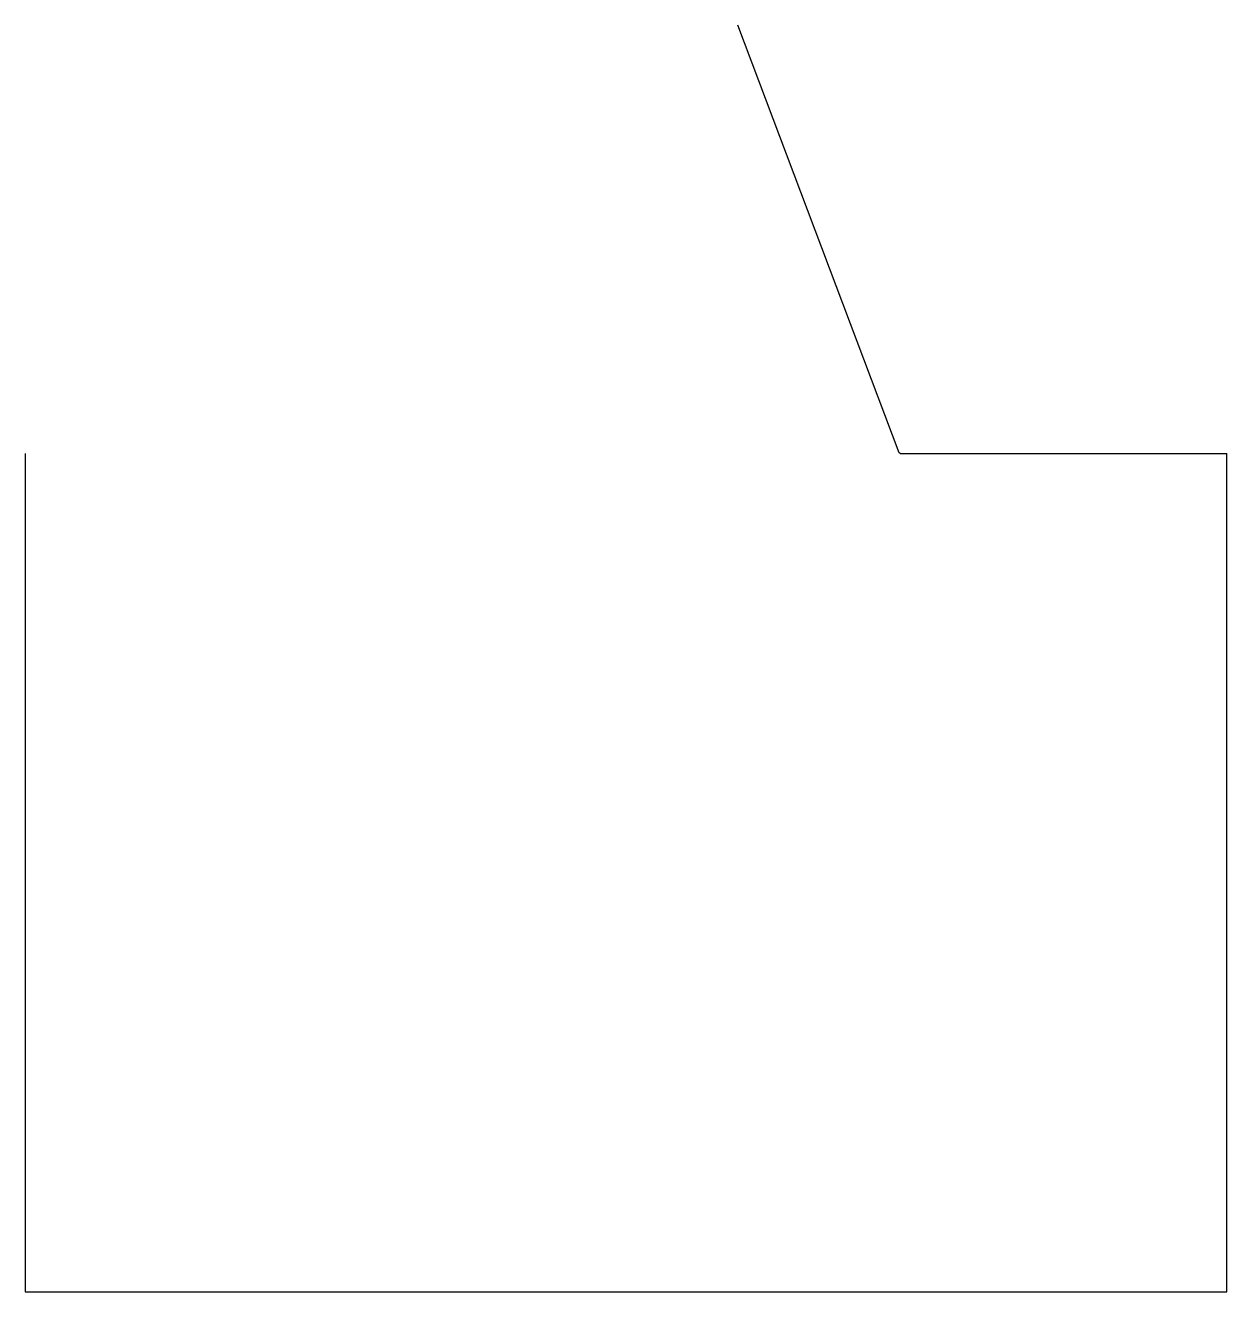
# Model space of a CAD drawing. Units: millimetres at full size, sheet at 1:100. Extents: x 2755 to 18551, y -12980 to 3674.
import ezdxf

# ---------------------------------------------------------------- set-up
doc = ezdxf.new("R2010")
doc.units = ezdxf.units.MM
doc.header["$LTSCALE"] = 100
doc.layers.add('0-0', color=7, linetype='Continuous')

msp = doc.modelspace()

# ---------------------------------------------------------------- linework, layer by layer
at = {"layer": '0-0'}
for p, q in [((14245.2, -1949.8), (12122.4, 3673.5)), ((14258.7, -1959.2), (14245.2, -1949.8)), ((14258.7, -1959.2), (18551, -1959.2))]:
    msp.add_line(p, q, dxfattribs=at)
msp.add_lwpolyline([(2755.1, -1959.2), (2755.1, -12979.6), (18551, -12979.6), (18551, -1959.2)], dxfattribs=at)

doc.saveas('drawing.dxf')
